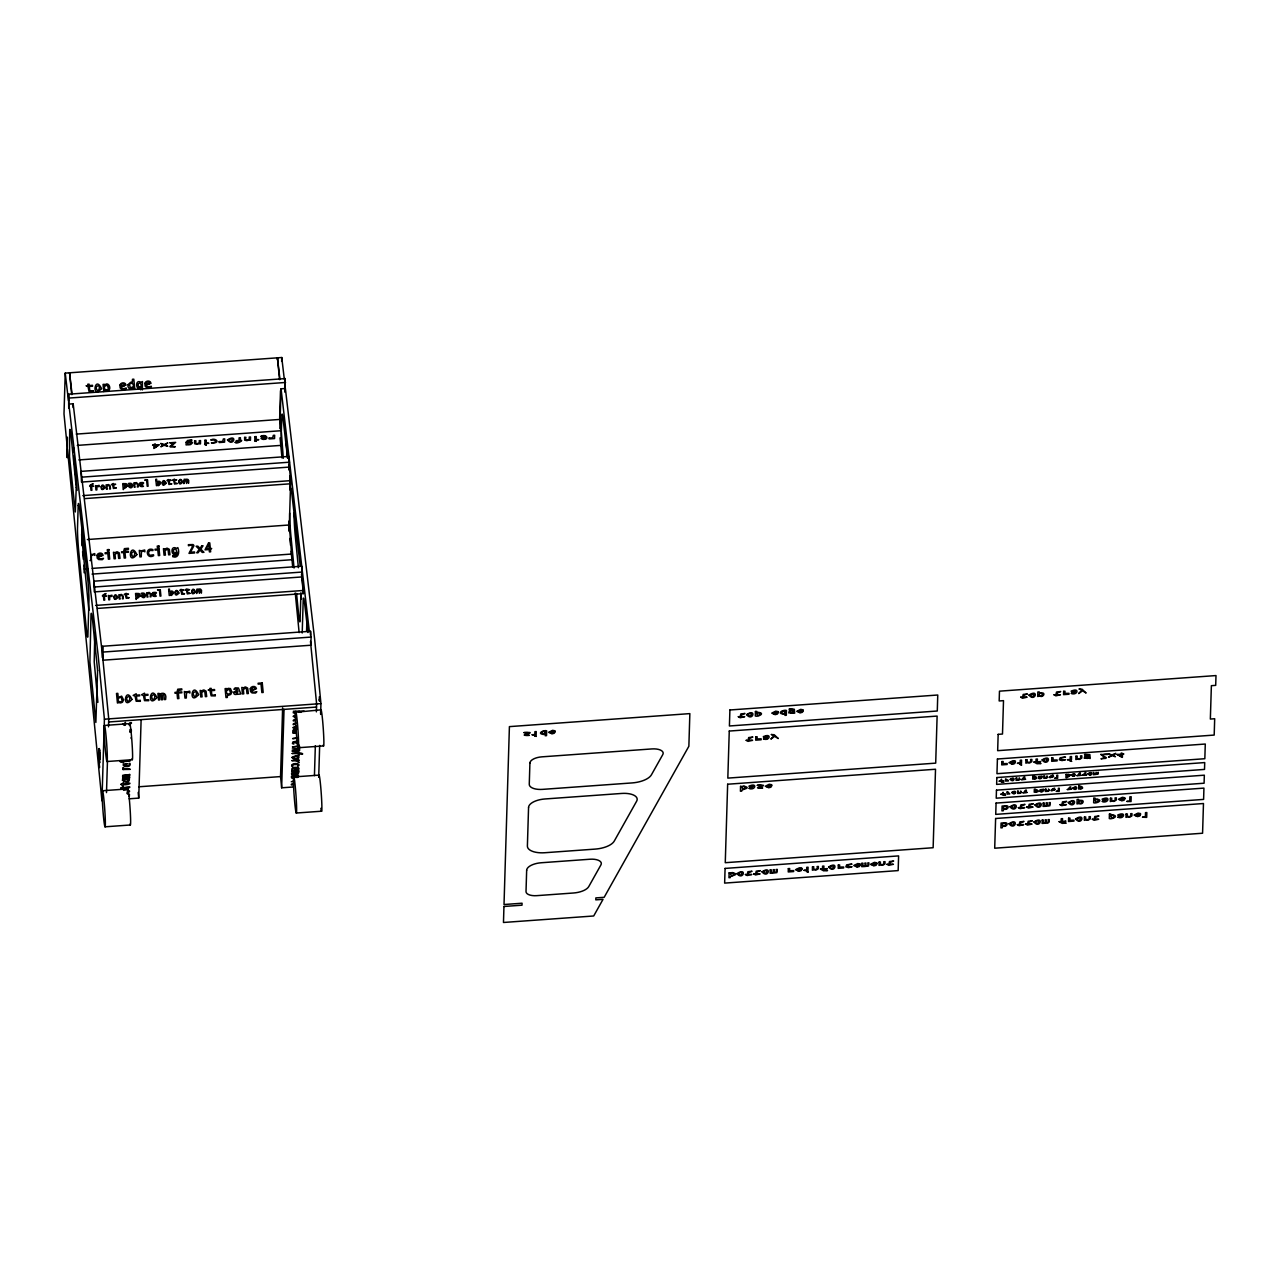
<?xml version="1.0" encoding="UTF-8"?>
<svg xmlns="http://www.w3.org/2000/svg" width="1280" height="1280" viewBox="0 0 1280 1280"><rect width="100%" height="100%" fill="white"/><g stroke="black" fill="none" stroke-linecap="round" stroke-linejoin="round"><path stroke-width="1.5" d="M99.232 752.4L99.744 759.728L99.68 756.976M73.52 447.312L73.616 452.272M281.392 432.336L283.296 458.272M284.304 379.2L281.76 357.52L65.232 373.12L64 413.936L67.104 445.52M68.656 394.192L68.736 407.856L68.656 394.192L285.184 378.592L285.264 392.256L285.184 378.592M73.072 407.536L73.184 403.792L68.848 404.096L98.08 654.72L104.416 719.2L101.936 800.816L67.472 449.392M288.688 464.432L289.264 470.224L288.928 456.4L81.072 471.376L81.488 482.08L289.36 467.088L290.688 480.64L289.152 530.832M81.648 534.032L82.016 545.76M81.76 530.112L82 522.272M84.176 572.784L83.92 565.104M302.064 580.064L301.744 566.224L93.872 581.2L94.304 591.904L302.16 576.928L303.392 593.6L97.504 608.432M94.8 632.528L94.224 661.856L97.904 702.336M98.864 748.688L99.824 757.6M99.072 758.464L99.04 755.776L99.664 762.928L99.104 757.264M102.32 657.552L102.672 646.256L310.528 631.28L311.104 637.072L310.848 645.232L102.992 660.208L102.672 646.256M106.496 792.608L107.472 760.688M108.496 726.848L108.736 718.896L102.416 654.416L73.184 403.792M122.8 724.08L124.336 725.392M124.384 723.968L125.424 722.416L125.376 723.888M125.328 725.312L125.36 724.496M129.408 796.304L128.96 795.552A2.416 1.088 -5.6 0 0 129.536 794.8L127.152 793.68M129.184 798.8L138.736 798.112L141.12 719.632M277.376 359.792L277.44 357.84L279.968 379.52M279.664 418.144L280.496 390.656M281.648 361.408L281.76 357.52M279.84 428.592L281.056 388.816L285.376 388.496L314.624 639.12L320.944 703.6L320.64 713.552M282.624 707.872L280.544 776.528L281.648 787.808L293.104 786.992M288.784 526.96L288.96 521.072M289.904 489.712L290.208 479.904M281.648 787.808L284.032 709.344M87.392 539.536L289.312 524.976L291.984 559.712L92.048 574.112M291.312 781.744L294.432 780.912M294.736 777.84C296.912 774.176 290.624 775.792 292.768 778L291.712 778.08C289.104 772.864 303.728 775.04 296.848 777.6M300.928 593.104L300.112 620.128A16.192 0.832 85.9 0 1 298.48 613.008L296.56 593.456M298.752 744.688L298.72 745.888L292.368 746.944L299.696 746.416M302.208 632.992L303.2 600.192A19.872 1.024 85.9 0 1 304.768 604.912L308 632.512M304.096 711.072L293.376 711.248L293.824 712A2.416 1.088 -5.6 0 0 293.232 712.752L296.4 713.888M306.592 630.752L306.88 621.104M310.416 635.04L310.528 631.28M314.432 775.664L315.344 745.712M316.368 711.872L316.608 703.92L310.48 641.392M318.704 777.248L319.664 745.408M1008.464 780.544L1005.584 778.864L1005.52 781.072L1008.208 780.928M131.184 738.528L131.168 737.584M142.352 389.92L142.432 381.568L141.264 382.4C134.128 378.08 136.032 393.296 141.648 386.848L140.672 389.824M129.84 731.504L130.016 729.552L131.072 729.472L131.424 730.992L129.936 732.208M127.472 792.128L128.656 791.248L127.52 790.56M123.616 790.288L125.872 789.888M127.376 792.8L129.648 791.184L127.456 789.888M295.792 715.312L294.128 716.304L295.744 717.04M124 776.304L122.544 776.784L123.952 777.632L122.56 778.256L129.888 777.728L123.6 777.04L129.952 775.856L123.616 775.696L129.984 774.528L122.608 775.376L124 776.288M296.16 714.624L293.12 716.368L296.064 717.696M297.872 743.696C296.016 744.288 293.376 739.456 293.792 744.096L292.416 743.6L292.896 741.952L297.68 741.008M297.856 743.104L296.784 743.216L297.744 741.648M296.64 726.464L293.776 727.6L296.592 728.32M129.136 723.616C131.712 721.136 132.976 723.696 128.896 724.24M323.52 745.92L298.256 747.744A18.112 0.928 85.9 0 0 297.264 721.536A18.112 0.928 85.9 0 0 295.52 719.824C293.008 722.528 291.76 719.712 295.824 719.28M295.472 723.664C292.896 726.144 291.616 723.584 295.712 723.04M293.648 783.936C291.056 786.416 289.792 783.856 293.888 783.312M296.672 725.824L292.784 727.664L296.576 728.96M69.04 398.064L285.568 382.464M76.208 434.112L280.128 419.408L281.232 430.704L77.312 445.392M78.848 459.936L280.784 445.392L281.888 415.712A15.744 0.816 85.9 0 1 283.136 419.44L287.632 458.336M81.632 477.168L289.504 462.192M82.816 495.616L290.688 480.64M84.704 498.608L290.592 483.776L289.824 476.032M89.968 560.528L91.296 560.432L91.424 555.472L93.28 554.592L94.912 555.44L94.736 553.584L90.768 555.104L90.656 553.872M84.304 568.976L88.256 568.688M92.208 568.4L292.16 554M94.448 587.008L302.32 572.032M95.632 605.44L303.488 590.464M103.232 652.048L311.104 637.072M104.416 719.2L320.944 703.6M108.64 721.984L316.512 707.056M104.496 725.44L129.76 723.632M321.024 709.84L294.304 712.384L295.92 713.264M296.56 729.568L292.864 730.352L296.016 730.128M296.224 730.912L292.832 731.696L295.984 731.456M296.352 732.24L292.784 733.024L296.368 732.768M298.144 737.616L292.624 738.624L297.392 738.272M106.992 761.52A18.112 0.928 85.9 0 0 105.984 735.328A18.112 0.928 85.9 0 0 104.256 733.6A18.112 0.928 85.9 0 0 106.992 761.52L132.256 759.712M138.816 786.784L281.344 776.528M102.512 790.736L127.776 788.912M293.792 776.944L319.04 775.136M105.008 826.816A18.112 0.928 85.9 0 0 104.016 800.608A18.112 0.928 85.9 0 0 102.272 798.896A18.112 0.928 85.9 0 0 105.008 826.816L130.272 824.992M296.272 813.024A18.112 0.928 85.9 0 0 295.28 786.832A18.112 0.928 85.9 0 0 293.536 785.104A18.112 0.928 85.9 0 0 296.272 813.024L321.536 811.216M1040.08 695.744C1045.872 696.4 1039.456 690.096 1039.056 695.328C1041.984 699.152 1047.12 692.336 1041.136 692.88A2.416 1.088 -5.6 0 0 1039.552 693.232L1039.168 691.888L1037.84 691.984L1037.696 696.512L1039.552 696.048M1035.824 791.728C1040.768 791.024 1032.576 788.752 1036.272 792.112C1041.44 791.232 1035.472 789.552 1035.216 789.152L1034.336 789.216L1034.24 792.24L1035.472 791.936M1079.36 803.184C1085.152 803.856 1078.752 797.552 1078.352 802.784C1081.28 806.608 1086.416 799.776 1080.432 800.32A2.416 1.088 -5.6 0 0 1078.848 800.688L1078.464 799.344L1077.12 799.44L1076.992 803.952L1078.848 803.504M1004.368 808.592C1010.16 809.248 1003.744 802.96 1003.344 808.192C1006.272 812.016 1011.408 805.184 1005.424 805.728A2.416 1.088 -5.6 0 0 1003.84 806.096L1002.096 806.016L1001.936 810.864L1003.28 810.768L1003.84 808.912M1003.36 825.6C1009.136 826.256 1002.736 819.968 1002.336 825.2C1005.264 829.024 1010.4 822.192 1004.416 822.736A2.416 1.088 -5.6 0 0 1002.832 823.104L1001.088 823.024L1000.928 827.872L1002.256 827.776L1002.832 825.92M299.392 711.408L300.896 712.384M298.384 711.472L299.76 712.336M104.944 390.112L105.424 390.464A2.416 2.16 1.7 0 0 107.04 390.864C112.832 390.272 108.208 380.048 104.496 385.536L104.384 384.304L103.056 384.4L103.744 391.552M99.312 753.296L99.664 758.464L99.6 756.08M281.056 388.816L309.36 631.536M72.096 394.496L69.568 372.816L71.696 394.528M65.232 373.12L68.464 400.72M319.744 700.656L319.632 699.584L319.648 700.688M301.504 574.256L303.392 593.6M287.632 457.968L286.272 443.856M298.4 567.712L295.328 536.432A17.648 0.912 85.9 0 1 294.032 512.768M300.88 593.136L301.456 599.008M277.44 357.84L279.568 379.552M294.064 568.032L290.992 536.736A17.648 0.912 85.9 0 1 289.696 513.088M280.048 437.872L282.016 457.936M288.624 525.44L289.216 531.392M289.904 538.432L290.576 545.28M291.168 551.248L292.72 567.12M295.248 592.944L299.136 632.64M138.192 792.464L138.736 798.112M77.12 490.416L73.856 456.336M88.88 610.384L83.136 551.712A17.648 0.912 85.9 0 1 81.824 528.064M82.592 551.568L83.344 559.296M99.648 750.832C98.576 741.856 100.128 762.304 99.824 752.576C99.856 758.688 99.088 743.76 99.488 752.176M319.44 701.072L319.344 699.184M319.344 696.8L319.504 700.896M286.064 441.056L285.712 433.616M98.928 761.632L99.488 767.584L98.96 758.976L98.992 761.424M318.704 777.056A18.112 0.928 85.9 0 1 321.296 794.16A18.112 0.928 85.9 0 1 320.864 808.304M320.688 714.432A18.112 0.928 85.9 0 1 322.928 724.176A18.112 0.928 85.9 0 1 323.216 745.056M298.256 747.744A18.112 0.928 85.9 0 1 295.52 719.824M127.44 793.488A18.112 0.928 85.9 0 1 129.68 803.248A18.112 0.928 85.9 0 1 129.968 824.128M129.424 725.552A18.112 0.928 85.9 0 1 131.84 740.288A18.112 0.928 85.9 0 1 131.952 758.832M300.08 565.136A15.712 0.816 85.9 0 0 299.664 561.136L291.952 494.928A19.616 1.008 85.9 0 0 290.384 490.288M108.352 387.216C109.376 391.184 102.768 390.496 104.592 386.432L106.944 385.024L108.352 387.216M122.096 699.248C123.136 703.2 116.512 702.512 118.336 698.448L120.688 697.056L122.096 699.248M126.256 485.552C124.48 491.376 123.296 480.496 126.256 485.552M129.44 384.784L130.512 388L133.2 386.688C134.848 383.728 129.888 381.584 129.44 384.784M139.072 595.376C137.296 601.216 136.096 590.336 139.072 595.376M159.552 483.152C157.76 488.976 156.576 478.096 159.552 483.152M172.352 592.976C170.576 598.816 169.392 587.936 172.352 592.976M230.416 691.44C231.44 695.392 224.832 694.704 226.656 690.64L229.008 689.248L230.416 691.44M76.24 487.504L75.296 511.984L69.536 456.656L69.696 430.992A15.744 0.816 85.9 0 1 70.944 434.736L76.24 487.504M97.6 670.544L95.856 722.464L89.904 662.16L90.992 615.488A19.872 1.024 85.9 0 1 92.576 620.192L97.6 670.544M137.744 384.144L138.864 387.216L141.52 385.888L140.288 382.704L137.744 384.144M173.12 550.192L174.24 553.264L176.896 551.92L175.664 548.736L173.12 550.192M95.984 387.136C98.128 397.296 102.368 381.088 95.984 387.136M101.36 486.688C102.768 493.456 105.6 482.656 101.36 486.688M114.176 596.528C115.584 603.296 118.416 592.48 114.176 596.528M126.432 697.952C128.56 708.112 132.816 691.904 126.432 697.952M131.36 553.184C133.504 563.328 137.744 547.12 131.36 553.184M151.424 696.16C153.552 706.304 157.792 690.112 151.424 696.16M162.432 482.288C163.856 489.056 166.688 478.256 162.432 482.288M175.248 592.128C176.672 598.896 179.504 588.08 175.248 592.128M179.088 481.088C180.512 487.856 183.344 477.056 179.088 481.088M191.904 590.928C193.328 597.696 196.16 586.88 191.904 590.928M193.072 693.152C195.2 703.312 199.44 687.104 193.072 693.152M67.344 437.36L67.232 457.552L67.344 437.36M78.192 505.568L77.504 528.368A17.648 0.912 85.9 0 0 78.8 552.032L86.272 628.304A16.192 0.832 85.9 0 0 87.904 635.424L88.96 600.672A15.712 0.816 85.9 0 0 87.472 576.432L79.744 510.224A19.616 1.008 85.9 0 0 78.192 505.568M98.752 752.72L98.864 754.96L98.752 752.72M119.76 761.296L121.392 761.936L119.76 761.296M120.848 788.112L122.384 789.424L123.408 788.528C130.784 788.736 133.168 785.04 123.44 787.936L123.472 786.464L120.848 788.112M120.976 784.352L122.512 785.664L123.536 784.768C130.896 784.976 133.28 781.28 123.552 784.16L123.584 782.688L120.976 784.352M122.832 769.456C140.048 769.44 122.368 769.088 122.896 767.616L124.208 769.36L122.832 769.456M123.088 761.136L123.024 762.944L124.064 761.664L130.416 760.608L123.088 761.136M125.984 764.336L125.936 765.936L123.92 765.552L125.984 764.336M127.008 763.616C124.832 767.28 131.12 765.648 128.976 763.456L130.032 763.376C131.536 770.032 116.24 764.256 127.008 763.616M152.608 445.232L153.92 445.6L153.84 448.448L159.344 444.752L155.184 445.056L155.216 443.84L152.608 445.232M155.168 445.504L155.104 447.552L158.208 445.28L155.168 445.504M170 442.784L174.064 443.024L169.888 446.448A2.432 1.088 -5.6 0 0 170.64 447.024L175.28 446.784L171.264 446.064L175.664 442.368L170 442.784M186.16 442.272L186.08 444.928L190.672 444.544L192.576 442.752L191.008 441.376L187.44 442.208L188.08 440.88L192.048 440.096L187.584 440.464L186.16 442.272M187.472 442.704C189.168 448.032 193.568 439.152 187.472 442.704M194.64 441.008L194.688 443.76L196.624 444.24A2.656 1.184 -5.6 0 0 198.624 443.712L200.448 443.904L200.544 440.576L199.216 440.672C200.896 443.984 193.84 445.056 195.968 440.912L194.64 441.008M204.656 444.336L206.304 444.976L204.656 444.336M204.944 440.272L204.848 443.584L208.848 443.296L206.192 443.04L206.272 440.176L204.944 440.272M210.992 439.936L214.304 440.048A2.352 1.056 -5.6 0 1 215.488 440.4C216.976 443.808 206.48 442.56 214.224 442.944C220.592 442.032 214.528 437.504 210.992 439.936M219.2 441.6L219.168 442.544L224.592 442.16L224.688 438.848L223.36 438.944L222.672 441.472L219.2 441.6M235.184 442.368C236.736 444.752 244.976 439.312 240.336 440.496L240.432 437.712L239.104 437.808L239.008 440.592C230.448 440.464 244.384 442.144 235.184 442.368M244.608 437.408L244.656 440.16L246.592 440.64A2.656 1.184 -5.6 0 0 248.608 440.112L250.432 440.304L250.528 436.976L249.2 437.072C250.88 440.384 243.824 441.456 245.936 437.312L244.608 437.408M254.624 440.736L256.272 441.376L254.624 440.736M254.912 436.672L254.816 439.984L258.816 439.696L256.16 439.424L256.256 436.576L254.912 436.672M260.992 436.352C275.664 436.848 254.528 436.976 263.2 439.424C270.272 439.632 266.016 433.392 260.992 436.352M262.4 438.08C264 440.816 268.96 435.968 262.4 438.08M269.184 438L269.152 438.944L274.56 438.56L274.656 435.248L273.328 435.344L272.64 437.872L269.184 438M291.552 773.936L298.528 773.824L297.52 772.704L299.088 771.984L297.568 771.36L298.96 770.736L291.632 771.264L297.92 771.952L291.568 773.12L297.904 773.296L291.552 773.936M291.952 760.624C297.6 760.096 297.36 762.384 299.2 762.544L297.888 760.784L299.28 760.096L291.952 760.624M292.176 753.504L298.32 753.648L298.272 755.232L299.264 755.168L299.312 753.584C303.04 755.552 304.528 753.072 299.328 752.976L299.36 752.08L292.176 753.504M292.24 751.008L297.248 751.248L299.744 750.128A2.656 1.184 -5.6 0 0 298.912 749.28L299.632 748.4L292.304 748.928L298.496 750.032L292.24 751.008M295.04 768.048C292.512 772.4 302.016 769.488 298.112 767.616C296.048 766.96 290.352 767.232 291.936 770.544L292.992 770.464L292.88 768.704L295.04 768.048M295.808 775.52C294.896 779.424 300.56 774.832 295.808 775.52M296.032 767.984C295.12 771.904 300.784 767.296 296.032 767.984M503.952 906.48L503.472 922.48L593.696 915.984L603.024 899.344L595.808 899.856L595.856 897.904L604.16 897.312L688.864 746.256L689.856 713.616L509.408 726.624L504.016 904.528L522.064 903.216L522 905.184L503.952 906.48M524 732.608C536.8 732.096 514.976 736.048 529.376 735.312C516.272 735.856 540.912 731.552 524 732.608M526.656 870.32L526.016 891.568A10.816 4.848 -5.6 0 0 536.64 895.664L573.392 893.008A15.744 7.056 -5.6 0 0 588.784 886.544L600.944 864.864A11.472 5.136 -5.6 0 0 590.048 859.232L541.28 862.752A14.48 6.48 -5.6 0 0 526.656 870.32M528.56 807.44L527.392 846.048A17.648 7.904 -5.6 0 0 544.736 852.736L595.136 849.104A19.616 8.784 -5.6 0 0 614.288 841.04L636.672 801.136A15.712 7.04 -5.6 0 0 621.76 793.44L544.912 798.976A16.192 7.248 -5.6 0 0 528.56 807.44M529.92 763.04L529.264 784.272A13.456 6.032 -5.6 0 0 542.496 789.376L632.048 782.928A19.872 8.896 -5.6 0 0 651.456 774.768L662.8 754.56A11.488 5.136 -5.6 0 0 651.888 748.928L541.872 756.848A11.84 5.296 -5.6 0 0 529.92 763.04M532.144 734.736L536.128 734.896L536.24 731.584L534.912 731.68L534.816 734.544L532.144 734.736M534.608 735.76L536.256 736.4L534.608 735.76M545.248 733.872L545.2 735.744L546.528 735.648L546.672 730.832C544.496 729.728 536.176 733.36 543.232 734.464A2.416 1.088 -5.6 0 0 544.816 734.096L545.248 733.872M545.312 732C543.68 737.824 539.072 729.376 545.312 732M553.616 732.288C552.112 735.216 546.976 731.184 553.616 732.288M555.04 731.728L554.288 733.248L552.032 733.824L548.624 732.304L552.608 730.336L555.12 730.832L550.048 732.096L555.04 731.728M725.088 868.416L724.64 883.104L898.16 870.592L898.608 855.904L725.088 868.416M727.648 784.224L725.264 862.704L933.136 847.728L935.52 769.248L727.648 784.224M729.264 731.056L727.824 778.112L935.696 763.136L937.12 716.08L729.264 731.056M729.904 709.984L729.408 725.984L937.28 711.008L937.76 695.008L729.904 709.984M729.12 872.864L728.976 877.712L730.304 877.616C728.576 875.568 741.568 875.056 732.464 872.576A2.416 1.088 -5.6 0 0 730.88 872.944L729.12 872.864M730.432 873.632C731.92 879.408 736.624 870.64 730.432 873.632M738.336 716.704L740.128 717.744L744.736 716.704L741.488 716.48L741.536 714.784L744.976 713.456L740.832 713.936L740.16 716.576L738.336 716.704M740.56 786.368L740.416 791.216L741.744 791.12C740 789.072 753.008 788.56 743.904 786.08A2.416 1.088 -5.6 0 0 742.32 786.448L740.56 786.368M741.872 787.136C743.344 792.912 748.048 784.144 741.872 787.136M746.208 740.336L748 741.36L752.608 740.32L749.36 740.096L749.408 738.4L752.848 737.072L748.704 737.552L748.032 740.192L746.208 740.336M745.408 874.512L747.2 875.536L751.808 874.496L748.576 874.272L748.624 872.576L752.048 871.248L747.904 871.728L747.232 874.368L745.408 874.512M749.2 788.416C754.992 790.928 757.776 782.656 750.032 785.728A2.192 0.976 -5.6 0 0 748.992 786.128C748.96 788.496 757.168 787.904 749.2 788.416M753.12 786.288C751.072 789.264 748.272 784.816 753.12 786.288M755.44 711.488L755.312 716.016C757.488 717.104 765.792 713.488 758.736 712.384A2.416 1.088 -5.6 0 0 757.168 712.752L756.768 711.392L755.44 711.488M755.824 736.864L755.712 740.176L761.136 739.776L761.168 738.832L757.088 738.912L757.152 736.768L755.824 736.864M756.704 713.424C758.192 719.2 762.896 710.432 756.704 713.424M753.744 873.904L755.536 874.944L760.144 873.888L756.896 873.68L756.944 871.984L760.384 870.656L756.24 871.136L755.568 873.776L753.744 873.904M757.312 785.328C770.112 784.832 748.288 788.784 762.688 788.048C749.568 788.592 774.208 784.288 757.312 785.328M763.536 738.944C769.328 741.44 772.128 733.168 764.384 736.24A2.192 0.976 -5.6 0 0 763.344 736.656C763.296 739.008 771.52 738.416 763.536 738.944M767.472 736.8C765.504 739.776 762.688 735.312 767.472 736.8M771.392 734.528L774.048 735.696L770.864 739.088L774.72 736.336L778.256 738.544L774.208 734.736L771.392 734.528M770.272 786.208C768.752 789.152 763.632 785.12 770.272 786.208M771.696 785.664L770.928 787.184L768.688 787.76L765.28 786.24L769.248 784.256L771.776 784.752L766.704 786.016L771.696 785.664M770.224 869.936L770.128 873.248L772.928 873.12L776.912 872.608L777.312 869.424L776.144 869.504C777.968 873.392 772.832 872.992 774.352 869.632L773.184 869.728C774.96 873.552 769.904 873.216 771.392 869.856L770.224 869.936M776.736 713.104C775.232 716.048 770.096 712.016 776.736 713.104M778.176 712.56L777.408 714.08L775.152 714.656L771.76 713.136L775.728 711.152L778.24 711.664L773.184 712.912L778.176 712.56M785.04 713.488L784.976 715.376L786.304 715.28L786.448 710.464C784.272 709.36 775.968 712.992 783.024 714.096A2.416 1.088 -5.6 0 0 784.592 713.728L785.04 713.488M785.088 711.632C783.472 717.456 778.864 709.008 785.088 711.632M788.336 868.624L788.24 871.952L793.648 871.552L793.68 870.608L789.6 870.688L789.664 868.528L788.336 868.624M793.424 711.136C791.616 716.72 787.312 708.512 793.424 711.136M793.456 712.896L794.688 713.184L794.352 709.28L788.976 709.168L792.928 709.392L793.472 710.64L789.472 710.48L788.752 712.912L793.456 712.896M801.728 711.312C800.224 714.24 795.088 710.224 801.728 711.312M803.168 710.752L802.4 712.288L800.144 712.864L796.752 711.344L800.72 709.36L803.232 709.856L798.16 711.12L803.168 710.752M800.48 869.712C798.976 872.64 793.84 868.608 800.48 869.712M801.904 869.152L801.152 870.672L798.896 871.248L795.488 869.728L799.472 867.76L801.984 868.256L796.912 869.52L801.904 869.152M804 870.368L807.984 870.528L808.08 867.216L806.752 867.312L806.672 870.176L804 870.368M806.464 871.376L808.112 872.016L806.464 871.376M812.48 866.896L812.384 870.208L814.224 869.76A2.656 1.184 -5.6 0 0 816.208 870L818.32 868.736L818.384 866.464L817.056 866.56C819.024 870.352 811.984 870.416 813.808 866.8L812.48 866.896M820.496 869.104L823.568 870.816L827.536 870.56L823.888 870.096L827.328 868.608L823.824 868.864L823.904 866.064L822.576 866.16L822.496 868.96L820.496 869.104M838.32 865.024L838.208 868.352L843.632 867.952L843.664 867.008L839.584 867.088L839.648 864.928L838.32 865.024M851.792 866.784L848.576 867.648L845.856 866.864L846.688 864.8L852 864.144L848.672 864.752A2.352 1.056 -5.6 0 0 847.472 865.28L847.696 866.944L851.792 866.784M858.784 865.504C857.28 868.432 852.144 864.416 858.784 865.504M860.208 864.944L859.456 866.48L857.2 867.056L853.792 865.536L857.776 863.552L860.288 864.048L855.216 865.312L860.208 864.944M861.856 863.328L861.744 866.656L864.544 866.528L868.528 866.016L868.928 862.832L867.76 862.912C869.584 866.784 864.464 866.4 865.968 863.04L864.8 863.12C866.592 866.944 861.52 866.624 863.024 863.248L861.856 863.328M875.44 864.304C873.936 867.232 868.8 863.216 875.44 864.304M876.864 863.744L876.112 865.28L873.856 865.856L870.448 864.336L874.432 862.352L876.944 862.848L871.872 864.112L876.864 863.744M879.104 862.096L879.008 865.408L880.848 864.96A2.656 1.184 -5.6 0 0 882.832 865.2L884.96 863.936L885.024 861.664L883.696 861.76C885.648 865.552 878.624 865.616 880.448 862L879.104 862.096M887.008 864.304L888.8 865.344L893.408 864.288L890.16 864.08L890.208 862.384L893.648 861.04L889.504 861.536L888.832 864.176L887.008 864.304M995.616 818.496L994.704 848.208L1202.576 833.232L1203.472 803.52L995.616 818.496M996.08 803.088L995.728 814.384L1203.6 799.408L1203.936 788.112L996.08 803.088M996.464 790.16L996.224 798.192L1204.096 783.216L1204.336 775.184L996.464 790.16M996.848 777.552L996.64 784.4L1204.512 769.424L1204.72 762.576L996.848 777.552M997.408 759.008L996.96 773.696L1204.832 758.72L1205.28 744.032L997.408 759.008M998.16 734.352L997.664 750.672L1214.192 735.072L1214.688 718.736L1210.352 719.056L1211.376 685.68L1215.696 685.36L1216 675.568L999.472 691.168L999.168 700.96L1003.504 700.656L1002.496 734.032L998.16 734.352M999.248 781.168L1003.952 782.144L1001.52 781.84L1003.808 780.848L1001.472 781.008L1001.536 779.152L1000.592 781.072L999.248 781.168M1000.8 794.288L1005.504 795.264L1003.056 794.96L1005.344 793.968L1003.024 794.128L1003.072 792.272L1002.128 794.192L1000.8 794.288M1001.824 761.584L1001.728 764.896L1007.136 764.496L1007.168 763.552L1003.088 763.632L1003.152 761.488L1001.824 761.584M1007.12 791.984L1007.056 794.192C1011.376 793.136 1009.776 795.088 1008.016 791.92L1007.12 791.984M1013.968 762.656C1012.448 765.584 1007.328 761.552 1013.968 762.656M1015.392 762.096L1014.624 763.616L1012.384 764.192L1008.976 762.672L1012.944 760.704L1015.472 761.2L1010.4 762.464L1015.392 762.096M1016.128 778.112L1016.048 780.32L1018.608 780.176L1020.016 779.328L1019.184 777.888C1020.432 780.368 1015.808 780.48 1017.008 778.048L1016.128 778.112M1017.488 763.312L1021.472 763.472L1021.568 760.16L1020.24 760.256L1020.144 763.12L1017.488 763.312M1017.664 791.216L1017.6 793.44L1020.144 793.296L1021.568 792.448L1020.72 791.008C1022.032 793.536 1017.344 793.568 1018.56 791.152L1017.664 791.216M1020.72 697.2L1022.528 698.24L1027.12 697.184L1023.888 696.976L1023.936 695.28L1027.376 693.936L1023.216 694.432L1022.56 697.072L1020.72 697.2M1017.36 824.656L1019.152 825.696L1023.76 824.656L1020.528 824.432L1020.576 822.736L1024 821.408L1019.856 821.888L1019.184 824.528L1017.36 824.656M1018.368 807.648L1020.16 808.688L1024.768 807.648L1021.536 807.424L1021.584 805.728L1025.024 804.4L1020.864 804.88L1020.208 807.52L1018.368 807.648M1019.936 764.32L1021.584 764.96L1019.936 764.32M1021.392 779.584L1025.664 779.264L1023.488 779.424C1026.992 775.76 1022.912 776.368 1022.608 779.488L1021.392 779.584M1022.928 792.704L1027.2 792.384L1025.04 792.544C1028.528 788.88 1024.448 789.488 1024.144 792.608L1022.928 792.704M1025.952 759.84L1025.856 763.152L1027.696 762.704A2.656 1.184 -5.6 0 0 1029.68 762.944L1031.808 761.68L1031.872 759.408L1030.544 759.504C1032.496 763.296 1025.472 763.36 1027.296 759.744L1025.952 759.84M1025.696 824.064L1027.488 825.088L1032.096 824.048L1028.848 823.84L1028.896 822.144L1032.336 820.8L1028.192 821.28L1027.52 823.936L1025.696 824.064M1026.704 807.056L1028.496 808.08L1033.104 807.04L1029.856 806.832L1029.904 805.12L1033.344 803.792L1029.2 804.272L1028.528 806.928L1026.704 807.056M1032.784 776.096L1032.704 779.12C1038.288 779.248 1037.44 776.864 1033.68 776.032L1032.784 776.096M1033.632 777.392C1034.64 781.216 1037.728 775.44 1033.632 777.392M1033.968 762.048L1037.04 763.76L1041.024 763.504L1037.36 763.04L1040.8 761.552L1037.296 761.808L1037.392 759.008L1036.064 759.104L1035.968 761.904L1033.968 762.048M1038.496 778.256C1041.088 780.624 1044.624 774.624 1040.464 776.384C1034.08 776.816 1045.28 778.576 1038.496 778.256M1040.032 791.376C1042.624 793.744 1046.16 787.744 1042.016 789.504C1035.52 790 1046.864 791.664 1040.032 791.376M1041.12 776.832L1039.024 777.088L1041.12 776.832M1042.656 789.952L1040.576 790.208L1042.656 789.952M1042.192 820.096L1042.08 823.408L1047.856 823.072L1049.184 822.016L1049.264 819.584L1048.096 819.664C1049.92 823.552 1044.8 823.152 1046.304 819.792L1045.136 819.872C1046.912 823.696 1041.856 823.376 1043.344 820L1042.192 820.096M1043.888 776.096L1043.824 778.32L1046.368 778.176L1047.776 777.328L1046.944 775.888C1048.192 778.368 1043.584 778.48 1044.768 776.048L1043.888 776.096M1043.2 803.088L1043.088 806.4L1045.888 806.272L1049.872 805.76L1050.272 802.576L1049.104 802.656C1050.928 806.544 1045.808 806.144 1047.312 802.784L1046.144 802.864C1047.936 806.688 1042.864 806.368 1044.368 802.992L1043.2 803.088M1045.424 789.216L1045.36 791.44L1047.92 791.296L1049.328 790.448L1048.48 789.008C1049.792 791.52 1045.104 791.568 1046.32 789.152L1045.424 789.216M1051.792 757.968L1051.696 761.296L1057.104 760.896L1057.136 759.952L1053.056 760.032L1053.12 757.872L1051.792 757.968M1054.048 694.8L1055.84 695.84L1060.448 694.784L1057.2 694.576L1057.248 692.88L1060.688 691.536L1056.544 692.032L1055.872 694.672L1054.048 694.8M1052.544 776.784L1050.192 776.944L1052.544 776.784M1053.504 776.416L1050.192 777.712A2.464 1.104 -5.6 0 1 1049.376 777.248C1059.92 771.808 1043.6 778.656 1053.504 776.416M1054.08 789.904L1051.728 790.064L1054.08 789.904M1054.864 778.224L1057.632 778.32L1057.728 775.104L1056.832 775.168L1056.752 778.08L1054.864 778.224M1055.04 789.536L1051.728 790.832A2.464 1.104 -5.6 0 1 1050.912 790.368C1061.472 784.928 1045.152 791.776 1055.04 789.536M1056.4 791.344L1059.168 791.44L1059.264 788.224L1058.384 788.288L1058.288 791.2L1056.4 791.344M1059.136 821.648L1062.192 823.36L1066.176 823.12L1062.528 822.64L1065.952 821.152L1062.464 821.408L1062.544 818.624L1061.216 818.72L1061.12 821.504L1059.136 821.648M1060.016 804.656L1061.808 805.68L1066.416 804.64L1063.184 804.432L1063.232 802.72L1066.656 801.392L1062.512 801.872L1061.84 804.528L1060.016 804.656M1063.664 691.328L1063.552 694.64L1068.976 694.256L1068.992 693.312L1064.928 693.392L1064.992 691.232L1063.664 691.328M1065.28 759.728L1062.048 760.592L1059.328 759.808L1060.176 757.744L1065.488 757.088L1062.16 757.696A2.352 1.056 -5.6 0 0 1060.944 758.224L1061.168 759.888L1065.28 759.728M1066.064 774.48L1065.952 777.728L1066.848 777.664C1069.04 776.192 1073.584 774.144 1066.064 774.48M1066.928 774.992C1067.92 778.848 1071.056 772.992 1066.928 774.992M1067.456 759.712L1071.44 759.872L1071.536 756.56L1070.208 756.656L1070.128 759.52L1067.456 759.712M1067.344 789.504L1071.632 789.184L1069.456 789.344C1072.96 785.68 1068.88 786.288 1068.576 789.408L1067.344 789.504M1071.376 693.408C1077.168 695.92 1079.968 687.648 1072.224 690.72A2.192 0.976 -5.6 0 0 1071.184 691.12C1071.136 693.488 1079.36 692.896 1071.376 693.408M1069.92 760.72L1071.568 761.36L1069.92 760.72M1068.624 818.192L1068.528 821.504L1073.936 821.104L1073.968 820.176L1069.888 820.256L1069.952 818.096L1068.624 818.192M1075.312 691.28C1073.264 694.256 1070.464 689.792 1075.312 691.28M1075.936 756.24L1075.84 759.552L1077.68 759.104A2.656 1.184 -5.6 0 0 1079.664 759.344L1081.776 758.08L1081.84 755.808L1080.512 755.904C1082.48 759.696 1075.44 759.76 1077.264 756.144L1075.936 756.24M1079.232 689.008L1081.888 690.16L1078.704 693.552L1082.56 690.816L1086.096 693.024L1082.048 689.2L1079.232 689.008M1076.912 775.584L1081.184 775.264L1079.024 775.424C1082.512 771.76 1078.432 772.368 1078.128 775.488L1076.912 775.584M1078.752 786.016L1078.672 789.04C1084.256 789.152 1083.392 786.784 1079.648 785.952L1078.752 786.016M1079.6 787.312C1080.592 791.168 1083.728 785.312 1079.6 787.312M1082.464 775.184L1086.736 774.864L1084.576 775.024C1088.08 771.36 1083.984 771.968 1083.68 775.088L1082.464 775.184M1084.432 817.056L1084.336 820.368L1086.176 819.92A2.656 1.184 -5.6 0 0 1088.16 820.16L1090.272 818.896L1090.336 816.624L1089.008 816.72C1090.976 820.512 1083.936 820.576 1085.76 816.96L1084.432 817.056M1088.976 758.224L1090.208 758.512L1089.872 754.624L1084.496 754.512L1088.448 754.736L1089.008 755.984L1084.992 755.824L1084.272 758.256L1088.976 758.224M1088.944 756.464C1087.136 762.064 1082.832 753.84 1088.944 756.464M1093.456 772.528L1093.392 774.736L1098.064 774.112L1098.176 772.192L1097.072 774.176L1096.208 772.336L1095.088 774.32L1093.456 772.528M1092.32 819.264L1094.112 820.288L1098.72 819.248L1095.488 819.04L1095.536 817.328L1098.976 816L1094.816 816.48L1094.16 819.136L1092.32 819.264M1093.792 798.24L1093.648 802.752C1095.824 803.856 1104.128 800.224 1097.088 799.12A2.416 1.088 -5.6 0 0 1095.504 799.488L1095.12 798.144L1093.792 798.24M1095.056 800.176C1096.544 805.952 1101.248 797.184 1095.056 800.176M1100.832 754.448L1105.024 757.52L1100.944 758.816L1105.584 758.384A2.432 1.088 -5.6 0 0 1106.384 757.696C1094.24 752.144 1120.128 754.864 1100.832 754.448M1102.336 801.456C1108.128 803.968 1110.928 795.696 1103.184 798.768A2.192 0.976 -5.6 0 0 1102.144 799.168C1102.096 801.536 1110.32 800.944 1102.336 801.456M1106.272 799.328C1104.272 802.304 1101.52 797.856 1106.272 799.328M1109.44 814.048L1109.296 818.56C1111.472 819.664 1119.776 816.032 1112.736 814.928A2.416 1.088 -5.6 0 0 1111.152 815.296L1110.768 813.952L1109.44 814.048M1110.432 798.24L1110.32 801.552L1112.16 801.104A2.656 1.184 -5.6 0 0 1114.16 801.344L1116.272 800.08L1116.336 797.808L1115.008 797.904C1116.976 801.696 1109.936 801.76 1111.76 798.144L1110.432 798.24M1110.704 815.984C1112.192 821.76 1116.88 812.992 1110.704 815.984M1117.056 754.48L1122.384 757.392L1122.464 754.544L1123.808 753.984L1121.264 752.976L1121.232 754.176L1117.056 754.48M1117.984 817.264C1123.776 819.776 1126.576 811.504 1118.832 814.576A2.192 0.976 -5.6 0 0 1117.792 814.976C1117.744 817.344 1125.968 816.752 1117.984 817.264M1121.216 754.624L1121.152 756.672L1118.176 754.848L1121.216 754.624M1121.92 815.136C1119.92 818.112 1117.168 813.664 1121.92 815.136M1123.408 799.248C1121.904 802.192 1116.768 798.16 1123.408 799.248M1124.848 798.704L1124.08 800.224L1121.84 800.8L1118.432 799.28L1122.4 797.296L1124.928 797.808L1119.856 799.056L1124.848 798.704M1126.08 814.048L1125.968 817.36L1127.808 816.912A2.656 1.184 -5.6 0 0 1129.792 817.168L1131.92 815.888L1131.984 813.616L1130.656 813.712C1132.624 817.504 1125.584 817.568 1127.408 813.952L1126.08 814.048M1126.896 801.408L1131.04 801.568L1131.184 796.736L1129.856 796.832L1129.728 801.2L1126.896 801.408M1139.056 815.056C1137.552 818 1132.416 813.968 1139.056 815.056M1140.496 814.512L1139.728 816.032L1137.488 816.608L1134.08 815.088L1138.048 813.104L1140.576 813.616L1135.504 814.864L1140.496 814.512M1142.544 817.216L1146.688 817.376L1146.832 812.56L1145.504 812.64L1145.376 817.024L1142.544 817.216M128.4 486.192C132.416 491.632 135.264 481.68 128.528 483.456L128.592 484.128C132.864 483.104 130.224 484.912 128.4 486.192M141.216 596.016C145.232 601.472 148.064 591.504 141.328 593.28L141.408 593.968C145.68 592.944 143.04 594.736 141.216 596.016M233.648 692.4L234.096 693.888A2.192 1.952 1.7 0 0 235.184 694.48L240.832 694L238.448 688.016L235.152 687.856L233.92 689.312C240.336 687.792 236.368 690.48 233.648 692.4M129.312 486.112L130.816 486.784L131.296 485.28L129.312 486.112M142.128 595.936L143.632 596.624L144.112 595.12L142.128 595.936M234.992 692.288L237.248 693.312L237.984 691.04L234.992 692.288M91.456 484.976C91.328 487.056 96.656 485.632 91.552 486.608L91.904 490.272L91.024 490.336L90.672 486.672C86.128 486.016 97.648 481.712 91.456 484.976M104.272 594.8C104.144 596.896 109.472 595.456 104.368 596.448L104.72 600.112L103.84 600.176L103.472 596.512C98.928 595.84 110.464 591.536 104.272 594.8M124.848 550L124.896 551.568L128.4 551.312L128.496 552.208L124.992 552.448L125.536 557.968L124.192 558.064L123.664 552.544L121.664 552.688L121.568 551.808L123.568 551.664L124.416 548.64L128.384 548.272L128.48 549.216L124.848 550M178.224 690.576L178.272 692.144L181.776 691.888L181.856 692.784L178.352 693.04L178.896 698.544L177.568 698.64L177.024 693.136L175.024 693.28L174.944 692.384L176.944 692.24L177.776 689.216L181.76 688.864L181.84 689.792L178.224 690.576M192.608 546.4L188.976 553.392L194.624 552.976L194.528 551.936L190.448 552.24L193.92 545.744A2.432 2.176 1.7 0 0 193.024 544.56L188.368 544.688L188.464 545.744L191.44 545.008L192.608 546.4M172.864 555.744L172.816 556.752C178.752 558.832 179.664 551.648 177.808 547.6L176.64 548.432C169.504 544.112 171.408 559.328 177.024 552.88L176.4 555.696L172.864 555.744M128.096 384.624C126.784 387.888 131.44 391.12 133.296 387.584L133.408 388.8L134.736 388.704L133.808 379.184L132.48 379.28L132.368 382.64A2.416 2.16 1.7 0 0 130.752 382.256L128.096 384.624M127.216 485.904L125.376 487.968A1.616 1.44 1.7 0 1 124.304 487.712L123.296 489.616L122.72 483.664L123.6 483.6C123.488 484.096 127.92 482.464 127.216 485.904M123.536 699.792L122.496 702.192L120.784 702.88A2.416 2.16 1.7 0 1 119.168 702.496L117.44 703.04L116.496 693.456L117.824 693.36L118.24 697.552L121.648 696.144L123.536 699.792M140.016 595.744L138.192 597.808A1.616 1.44 1.7 0 1 137.12 597.536L136.112 599.456L135.536 593.488L136.416 593.424C136.304 593.936 140.736 592.304 140.016 595.744M160.496 483.52L158.672 485.568A1.616 1.44 1.7 0 1 157.584 485.312L156.448 485.68L155.808 479.28L156.704 479.216C154.832 483.856 160.976 478.736 160.496 483.52M173.312 593.344L171.488 595.408A1.616 1.44 1.7 0 1 170.4 595.136L169.248 595.504L168.624 589.12L169.52 589.056C167.648 593.696 173.792 588.56 173.312 593.344M231.84 691.984L230.816 694.384L229.104 695.072A2.416 2.16 1.7 0 1 227.488 694.688L227.312 697.456L225.984 697.552L225.104 688.624L226.448 688.528L226.56 689.744L228.144 688.336L230.448 688.576L231.84 691.984M121.28 384.976L121.168 385.808C127.584 387.952 123.296 381.12 121.28 384.976M98.368 555.216L98.24 556.032C104.672 558.192 100.368 551.36 98.368 555.216M146.272 383.168L146.16 384C152.576 386.144 148.288 379.328 146.272 383.168M140.432 483.648C143.488 486.528 142.672 480.864 140.432 483.648M153.248 593.472C156.304 596.352 155.488 590.704 153.248 593.472M251.68 688.592L251.568 689.424C257.984 691.568 253.696 684.736 251.68 688.592M101.472 388.576C91.28 400.752 94.624 373.904 101.472 388.576M105.008 487.648C98.96 494.704 100.976 479.104 105.008 487.648M117.824 597.472C111.776 604.544 113.792 588.928 117.824 597.472M136.848 554.608C126.656 566.784 130 539.952 136.848 554.608M131.92 699.392C121.728 711.568 125.072 684.736 131.92 699.392M166.096 483.248C160.048 490.304 162.048 474.704 166.096 483.248M182.752 482.048C176.704 489.104 178.704 473.504 182.752 482.048M156.896 697.584C146.72 709.776 150.064 682.928 156.896 697.584M178.896 593.072C172.848 600.144 174.864 584.528 178.896 593.072M195.552 591.872C189.52 598.944 191.52 583.328 195.552 591.872M198.544 694.592C188.352 706.768 191.712 679.936 198.544 694.592M148.448 551.952L148.944 554.48A2.352 2.096 1.7 0 0 150.224 555.264L153.52 554.784L153.616 555.728C146.176 559.968 144.64 546.704 152.88 549.568L152.976 550.56L150.144 550.384L148.448 551.952M119.888 385.152L120.176 387.968L121.632 389.312L125.232 389.44L126.432 388.096C119.92 390.16 119.824 385.744 126.048 385.152C125.68 381.872 120.544 382.208 119.888 385.152M96.96 555.392L97.248 558.208L98.704 559.552L102.304 559.68L103.504 558.336C96.992 560.384 96.896 555.968 103.12 555.392C102.752 552.112 97.616 552.448 96.96 555.392M144.88 383.36L145.152 386.176L146.624 387.52L150.224 387.648L151.424 386.304C144.896 388.352 144.816 383.936 151.04 383.36C150.672 380.08 145.52 380.416 144.88 383.36M139.504 483.76C138.16 488.576 147.712 485.728 141.264 486.016C139.152 485.504 148.288 481.76 140.224 482.672A2.464 2.192 1.7 0 0 139.504 483.76M152.304 593.6C150.96 598.416 160.528 595.568 154.064 595.856C151.968 595.328 161.104 591.584 153.04 592.512A2.464 2.192 1.7 0 0 152.304 593.6M250.272 688.768L250.56 691.6L252.032 692.928L255.616 693.056L256.832 691.712C250.304 693.776 250.224 689.36 256.448 688.768C256.064 685.488 250.928 685.84 250.272 688.768M227.488 439.92C233.488 447.552 238 433.088 227.488 439.92M746.592 714.608C752.592 722.256 757.104 707.776 746.592 714.608M737.008 873.6C743.024 881.248 747.52 866.768 737.008 873.6M762 871.808C768 879.44 772.512 864.976 762 871.808M828.64 867.008C834.64 874.64 839.136 860.176 828.64 867.008M1010.24 779.376C1014.096 783.872 1016.4 775.168 1010.24 779.376M1028.992 695.088C1034.992 702.736 1039.504 688.272 1028.992 695.088M1011.776 792.496C1015.648 796.992 1017.936 788.288 1011.776 792.496M1009.984 806.752C1015.984 814.4 1020.48 799.92 1009.984 806.752M1008.96 823.76C1014.976 831.408 1019.472 816.928 1008.96 823.76M1042.112 759.952C1048.112 767.584 1052.624 753.12 1042.112 759.952M1034.96 804.944C1040.976 812.592 1045.472 798.128 1034.96 804.944M1033.952 821.952C1039.952 829.6 1044.464 815.136 1033.952 821.952M1071.312 774.976C1075.184 779.472 1077.472 770.768 1071.312 774.976M1068.288 802.544C1074.288 810.192 1078.784 795.728 1068.288 802.544M1072.864 788.096C1076.72 792.592 1079.024 783.888 1072.864 788.096M1075.6 818.96C1081.6 826.608 1086.112 812.128 1075.6 818.96M1087.968 773.776C1091.84 778.272 1094.128 769.568 1087.968 773.776M291.696 765.344C291.568 767.392 293.216 766.944 292.832 765.232A2.352 1.056 -5.6 0 1 293.824 764.624L297.568 764.48L297.792 766.32C302.512 763.968 292.88 762.048 291.696 765.344M122.4 780.08C129.36 786.96 133.776 773.728 122.4 780.08M291.952 757.456C298.896 764.336 303.312 751.104 291.952 757.456M123.392 780.16C128.592 783.84 130.96 776.336 123.392 780.16M292.928 757.52C298.128 761.216 300.496 753.696 292.928 757.52M228.992 439.648C230.912 445.056 235.232 435.872 228.992 439.648M748.096 714.336C750.016 719.76 754.32 710.56 748.096 714.336M738.512 873.344C740.432 878.752 744.752 869.552 738.512 873.344M763.504 871.536C765.424 876.944 769.728 867.76 763.504 871.536M830.128 866.736C832.064 872.144 836.368 862.96 830.128 866.736M1030.496 694.832C1032.416 700.24 1036.72 691.056 1030.496 694.832M1011.232 779.2C1012.528 782.784 1015.36 776.72 1011.232 779.2M1012.784 792.32C1014.064 795.92 1016.928 789.792 1012.784 792.32M1011.472 806.48C1013.408 811.888 1017.712 802.704 1011.472 806.48M1010.464 823.488C1012.384 828.896 1016.704 819.712 1010.464 823.488M1043.616 759.68C1045.536 765.088 1049.856 755.904 1043.616 759.68M1036.464 804.688C1038.384 810.096 1042.704 800.896 1036.464 804.688M1035.456 821.696C1037.376 827.104 1041.68 817.904 1035.456 821.696M1072.32 774.8C1073.6 778.4 1076.464 772.272 1072.32 774.8M1069.776 802.288C1071.712 807.696 1076.016 798.496 1069.776 802.288M1073.856 787.92C1075.136 791.52 1078.016 785.392 1073.856 787.92M1088.976 773.6C1090.256 777.2 1093.136 771.072 1088.976 773.6M1077.104 818.688C1079.024 824.096 1083.328 814.912 1077.104 818.688M184.512 480.4L183.84 483.648L184.192 479.232C184.976 480.08 190.016 477.072 188.56 483.312L187.28 479.632L186.592 483.456L185.392 479.904L184.512 480.4M197.328 590.224L196.656 593.488L197.008 589.072C197.792 589.904 202.816 586.896 201.376 593.152L200.08 589.472L199.408 593.296L198.208 589.728L197.328 590.224M159.552 695.12L159.712 699.92L158.544 700.016L157.904 693.456L159.072 693.376L159.184 694.608C162.016 692.384 167.072 692.256 165.616 699.504L164.448 699.584L163.696 693.984L162.256 695.488L162.672 699.712L161.504 699.792L160.88 694.368L159.552 695.12M208.528 542.992L205.008 549.84L209.168 549.536L209.408 551.92L210.656 551.824L210.416 549.44L211.664 548.464L210.336 548.56L209.776 542.896L208.528 542.992M208.688 544.592L206.048 548.864L209.088 548.64L208.688 544.592M201.712 545.872L200.096 548.432L197.824 546.16L196.16 546.272L199.2 549.312L196.784 552.832L198.128 552.736L199.952 550.08L202.288 552.432L203.952 552.304L200.848 549.2L203.024 545.776L201.712 545.872M107.344 485.2L106.08 484.864L106.496 489.232L107.392 489.168C105.056 484.752 111.344 484.064 109.552 489.008L110.448 488.944L110.16 485.952L108.624 484.576A1.776 1.584 1.7 0 0 107.344 485.2M135.104 483.2L133.84 482.864L134.272 487.232L135.152 487.168C132.816 482.752 139.104 482.064 137.328 487.008L138.208 486.944L137.92 483.952L136.384 482.576A1.776 1.584 1.7 0 0 135.104 483.2M115.344 552.736L113.456 552.24L114.096 558.784L115.424 558.688L115.008 554.4L116.976 552.976L118.144 553.648L118.688 558.448L120.016 558.352L119.344 552.912L117.28 551.808A2.656 2.368 1.7 0 0 115.344 552.736M120.144 595.024L118.88 594.688L119.312 599.056L120.208 598.992C117.856 594.592 124.144 593.888 122.368 598.832L123.264 598.784L122.96 595.792L121.424 594.416A1.776 1.584 1.7 0 0 120.144 595.024M165.328 549.136L163.44 548.64L164.08 555.184L165.408 555.088L164.992 550.8L166.96 549.376L168.128 550.048L168.656 554.848L169.984 554.752L169.328 549.312L167.248 548.208A2.656 2.368 1.7 0 0 165.328 549.136M147.92 593.024L146.656 592.688L147.072 597.056L147.968 596.992C145.632 592.592 151.92 591.888 150.128 596.832L151.024 596.768L150.736 593.792L149.2 592.416A1.776 1.584 1.7 0 0 147.92 593.024M202.032 690.912L200.144 690.416L200.784 696.96L202.112 696.864L201.696 692.592L203.664 691.152L204.832 691.824L205.376 696.64L206.704 696.544L206.032 691.104L203.952 690A2.656 2.368 1.7 0 0 202.032 690.912M243.68 687.92L241.792 687.408L242.432 693.968L243.76 693.872L243.344 689.584L245.312 688.144L246.48 688.832L247.008 693.632L248.352 693.536L247.68 688.096L245.6 686.992A2.656 2.368 1.7 0 0 243.68 687.92M96.832 485.952L95.536 485.616L95.968 489.984L96.848 489.92L96.944 486.624L99.264 486.608L99.152 485.36L96.832 485.952M141.232 550.864L139.296 550.368L139.936 556.928L141.264 556.832L141.408 551.872L143.264 550.992L144.896 551.84L144.704 549.984L141.232 550.864M109.648 595.776L108.352 595.456L108.784 599.824L109.664 599.76L109.76 596.448L112.08 596.432L111.952 595.2L109.648 595.776M186.272 692.048L184.336 691.552L184.976 698.096L186.304 698L186.448 693.056L188.304 692.176L189.936 693.024L189.744 691.168L186.272 692.048M164.064 445.296L160.864 446.752L163.392 444.928L160.672 443.456L164.4 444.448L167.84 442.944L165.056 444.816L167.728 446.256L164.064 445.296M1111.328 755.36L1108.56 757.2L1112.288 755.696L1115.424 756.704L1112.976 755.248L1115.808 753.36L1112.016 754.896L1108.656 753.872L1111.328 755.36M93.168 390.784L90.176 390.896L89.648 389.792L89.328 386.432L92.576 386.208L92.48 385.312L89.232 385.552L89.088 384.144L87.76 384.224L87.904 385.648L86.08 385.776L87.984 386.528L89.088 391.632L93.264 391.696L93.168 390.784M116.144 487.92L113.792 487.264L113.568 485.024L115.68 484.272L113.504 484.432L113.424 483.488L111.408 484.576L112.688 485.088L113.408 488.48L116.144 487.92M171.664 483.92L169.312 483.264L169.088 481.024L171.2 480.272L168.064 479.552L166.928 480.576L168.208 481.088L168.928 484.48L171.664 483.92M177.216 483.52L174.864 482.864L174.64 480.624L176.752 479.872L174.592 480.032L174.496 479.088L172.48 480.176L173.76 480.688L174.496 484.08L177.216 483.52M128.944 597.76L126.592 597.088L126.384 594.848L128.496 594.096L126.32 594.256L126.224 593.312L124.224 594.416L125.488 594.912L126.224 598.32L128.944 597.76M184.48 593.76L182.128 593.088L181.904 590.848L184.016 590.096L180.864 589.376L179.744 590.416L181.024 590.912L181.744 594.32L184.48 593.76M190.032 593.36L187.68 592.688L187.456 590.448L189.568 589.696L186.416 588.976L185.296 590.016L186.576 590.512L187.296 593.92L190.032 593.36M140.272 700.4L137.28 700.528L136.752 699.408L136.416 696.064L139.68 695.824L139.584 694.928L136.336 695.168L136.192 693.76L133.184 695.392L135.088 696.16L136.176 701.248L140.368 701.312L140.272 700.4M148.608 699.808L145.6 699.92L145.088 698.816L144.752 695.456L148 695.216L147.92 694.336L144.672 694.56L144.528 693.152L141.504 694.8L143.424 695.552L144.512 700.64L148.688 700.704L148.608 699.808M215.232 695.008L212.24 695.12L211.712 694.016L211.392 690.656L214.64 690.416L214.544 689.536L211.296 689.76L211.152 688.352L209.824 688.448L209.968 689.856L208.144 689.984L210.048 690.752L211.152 695.84L215.328 695.904L215.232 695.008M147.488 479.888L144.704 480.08L146.656 480.544L147.216 486.288L148.096 486.224L147.488 479.888M108.944 549.568L107.28 549.68L107.424 551.184L109.088 551.056L108.944 549.568M158.912 545.968L157.248 546.08L157.392 547.568L159.056 547.456L158.912 545.968M109.072 552.544L105.072 552.832L105.152 553.728L107.824 553.536L108.384 559.2L109.712 559.104L109.072 552.544M159.04 548.944L155.04 549.232L155.136 550.128L157.792 549.936L158.352 555.6L159.68 555.504L159.04 548.944M160.288 589.712L157.52 589.92L159.472 590.368L160.032 596.128L160.912 596.064L160.288 589.712M262.256 682.944L258.096 683.248L258.176 684.144L261.008 683.936L261.856 692.56L263.184 692.464L262.256 682.944"/></g></svg>
